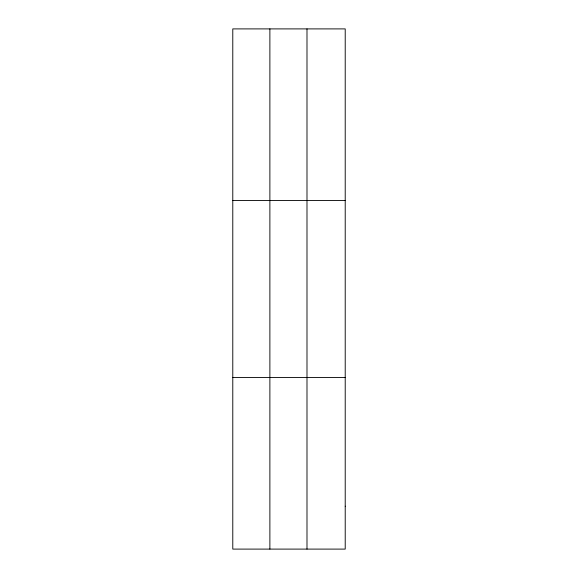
<?xml version="1.0" encoding="UTF-8"?>
<svg xmlns="http://www.w3.org/2000/svg" width="578" height="578" viewBox="0 0 578 578"><rect width="100%" height="100%" fill="white"/><g stroke="black" fill="none" stroke-linecap="round" stroke-linejoin="round"><path stroke-width="0.87" d="M269.883 28.9L269.883 549.1M306.99 28.9L306.99 549.1M232.782 200.566L345.218 200.566M232.782 377.434L345.218 377.434M345.218 506.184L345.218 549.1L232.782 549.1L232.782 28.9L345.218 28.9L345.218 506.184"/></g></svg>
